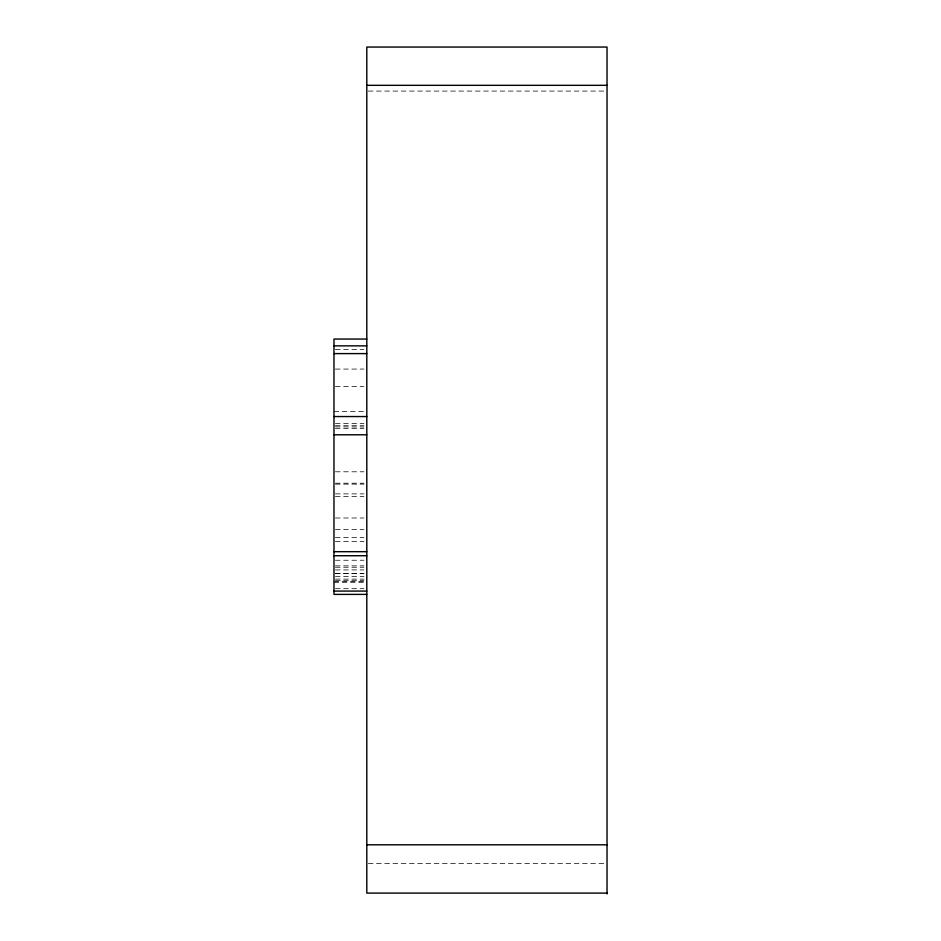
<?xml version="1.0" encoding="UTF-8"?>
<svg xmlns="http://www.w3.org/2000/svg" width="941" height="941" viewBox="0 0 941 941"><rect width="100%" height="100%" fill="white"/><g stroke="black" fill="none" stroke-linecap="round" stroke-linejoin="round"><path stroke-width="0.71" stroke-dasharray="4.71 3.53" d="M368.272 91.077L605.569 91.077M335.396 349.37L363.944 349.37M335.396 369.072L363.944 369.072M335.396 386.551L363.944 386.551M333.973 411.405L363.944 411.405M335.396 423.368L363.944 423.368M335.396 425.72L363.944 425.72M335.396 426.873L363.944 426.967M335.396 428.343L363.944 428.343M335.396 471.794L363.944 471.794M335.396 483.204L363.944 483.204M335.396 484.121L363.944 484.121M335.396 493.884L363.944 493.884M335.396 496.46L363.944 496.46M335.396 517.997L363.944 517.997M335.396 529.407L363.944 529.407M335.396 537.511L363.944 537.511M335.396 541.557L363.944 541.557M335.396 560.248L363.944 560.248M335.396 565.859L363.944 565.859M335.396 567.247L363.944 567.247M335.396 569.917L363.944 569.917M335.396 573.41L363.944 573.41M335.396 573.598L363.944 573.598M335.396 576.445L363.944 576.445M335.396 579.115L363.944 579.115M335.396 580.679L363.944 580.679M333.973 581.879L363.944 581.879M333.973 582.067L363.944 582.067M335.396 588.69L363.944 588.69M368.272 863.509L605.569 863.509"/><path stroke-width="1.41" d="M366.802 85.325L607.027 85.325M366.802 339.054L333.973 339.054L333.973 594.394L366.802 594.394M333.973 345.865L366.802 345.865M333.973 353.604L366.802 353.604M333.973 416.557L366.802 416.557M333.973 434.789L366.802 434.789M333.973 551.685L366.802 551.685M333.973 555.731L366.802 555.731M333.973 591.077L366.802 591.077M366.802 844.806L607.027 844.806M607.027 893.091L366.802 893.091L366.802 47.05L607.027 47.05L607.027 893.95"/></g></svg>
